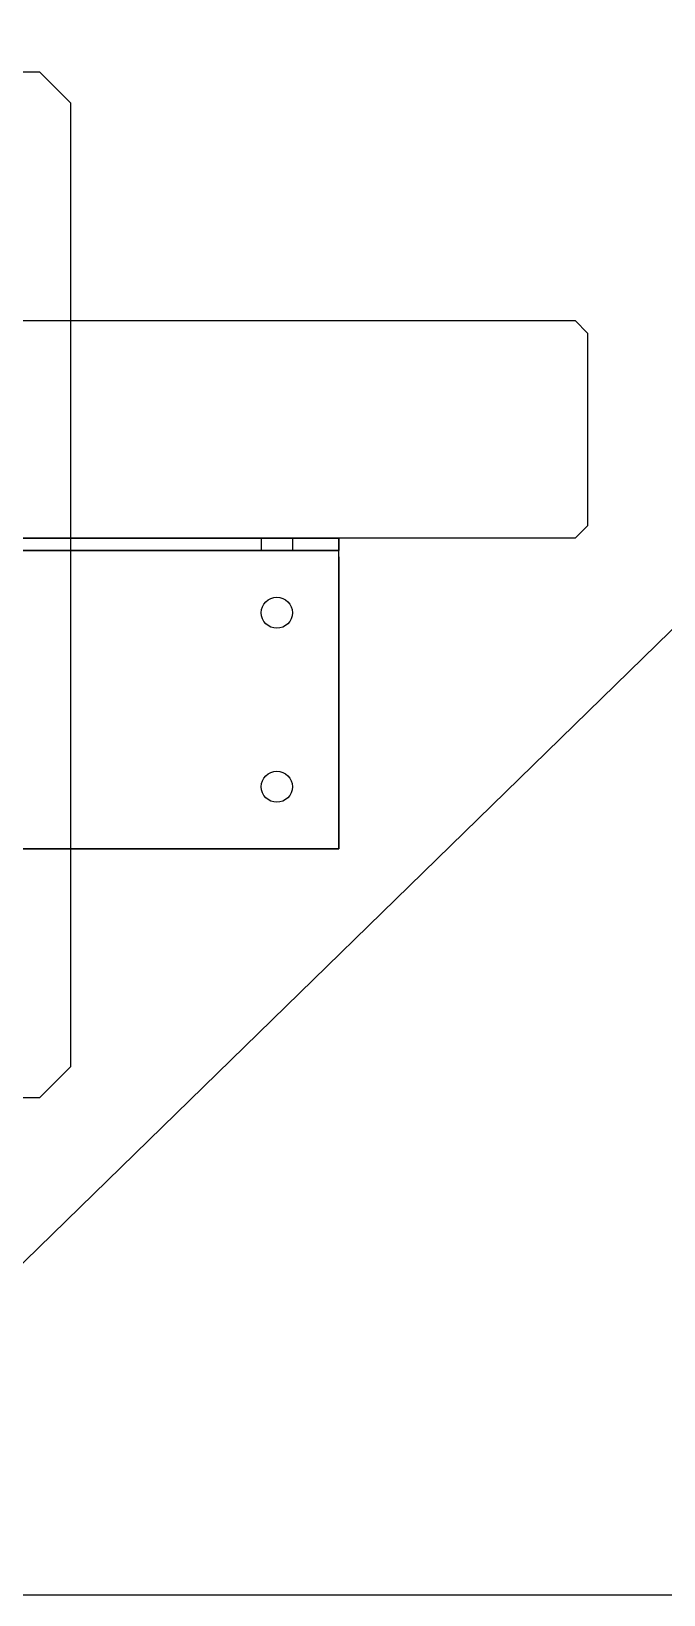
# Model space of a CAD drawing. Extents: x 0 to 2438, y 0 to 2056.
# Drawn here: x 457.8 to 508.7, y 86.1 to 211.9 of the extents above; entities that cross this region are included whole.
import ezdxf

# ---------------------------------------------------------------- set-up
doc = ezdxf.new("R2010")
doc.units = 0
doc.layers.get('0').update_dxf_attribs({"linetype": 'CONTINUOUS'})

msp = doc.modelspace()

# ---------------------------------------------------------------- linework, layer by layer
at = {"color": 253}
for p, q in [((1132.58, 772.16), (429.817, 86.133)), ((1132.58, 772.16), (429.817, 86.133)), ((1132.58, 772.16), (429.817, 86.133)), ((458.523, 208.633), (406.023, 208.633)), ((458.523, 208.633), (461.021, 206.133)), ((461.021, 128.633), (461.021, 206.133)), ((388.578, 188.633), (501.576, 188.633)), ((388.578, 188.633), (501.576, 188.633)), ((501.576, 188.633), (502.578, 187.634)), ((501.576, 188.633), (502.578, 187.634)), ((502.578, 187.634), (502.578, 172.134)), ((502.578, 187.634), (502.578, 172.134)), ((501.576, 171.133), (388.578, 171.133)), ((501.576, 171.133), (388.578, 171.133)), ((482.575, 171.133), (407.575, 171.133)), ((482.575, 171.133), (407.575, 171.133)), ((407.575, 171.133), (482.575, 171.133)), ((407.575, 171.133), (482.575, 171.133)), ((477.576, 171.133), (476.324, 171.133)), ((476.324, 171.133), (478.825, 171.133)), ((477.576, 171.133), (476.324, 171.133)), ((476.324, 171.133), (478.825, 171.133)), ((478.825, 171.133), (476.324, 171.133)), ((476.324, 171.133), (477.576, 171.133)), ((478.825, 171.133), (476.324, 171.133)), ((476.324, 171.133), (477.576, 171.133)), ((476.324, 171.133), (476.324, 170.133)), ((476.324, 171.133), (476.324, 170.133)), ((476.324, 171.133), (476.324, 170.133)), ((476.324, 171.133), (476.324, 170.133)), ((478.825, 171.133), (477.576, 171.133)), ((478.825, 171.133), (477.576, 171.133)), ((477.576, 171.133), (478.825, 171.133)), ((477.576, 171.133), (478.825, 171.133)), ((478.825, 171.133), (478.825, 170.133)), ((478.825, 171.133), (478.825, 170.133)), ((478.825, 171.133), (478.825, 170.133)), ((478.825, 171.133), (478.825, 170.133)), ((482.575, 169.634), (482.575, 171.133)), ((482.575, 171.133), (482.575, 170.133)), ((482.575, 169.634), (482.575, 171.133)), ((482.575, 171.133), (482.575, 170.133)), ((502.578, 172.134), (501.576, 171.133)), ((502.578, 172.134), (501.576, 171.133)), ((482.575, 170.133), (407.575, 170.133)), ((482.575, 170.133), (407.575, 170.133)), ((407.575, 170.133), (482.575, 170.133)), ((407.575, 170.133), (482.575, 170.133)), ((477.576, 170.133), (476.324, 170.133)), ((476.324, 170.133), (478.825, 170.133)), ((477.576, 170.133), (476.324, 170.133)), ((476.324, 170.133), (478.825, 170.133)), ((478.825, 170.133), (476.324, 170.133)), ((476.324, 170.133), (477.576, 170.133)), ((478.825, 170.133), (476.324, 170.133)), ((476.324, 170.133), (477.576, 170.133)), ((478.825, 170.133), (477.576, 170.133)), ((478.825, 170.133), (477.576, 170.133)), ((477.576, 170.133), (478.825, 170.133)), ((477.576, 170.133), (478.825, 170.133)), ((482.575, 169.634), (482.575, 170.133)), ((482.575, 169.634), (482.575, 170.133)), ((482.575, 169.634), (482.575, 146.133)), ((482.575, 146.133), (482.575, 169.634)), ((482.575, 169.634), (482.575, 146.133)), ((482.575, 146.133), (482.575, 169.634)), ((482.575, 146.133), (407.575, 146.133)), ((482.575, 146.133), (407.575, 146.133)), ((407.575, 146.133), (482.575, 146.133)), ((407.575, 146.133), (482.575, 146.133)), ((458.523, 126.133), (461.021, 128.633)), ((406.023, 126.133), (458.523, 126.133)), ((0.076, 86.133), (2437.57, 86.133))]:
    msp.add_line(p, q, dxfattribs=at)
for points in [[(476.324, 165.133), (476.324, 165.824), (476.885, 166.383), (477.576, 166.383)], [(476.324, 165.133), (476.324, 165.824), (476.885, 166.383), (477.576, 166.383)], [(476.324, 165.133), (476.324, 165.824), (476.885, 166.383), (477.576, 166.383)], [(476.324, 165.133), (476.324, 165.824), (476.885, 166.383), (477.576, 166.383)], [(477.576, 166.383), (478.264, 166.383), (478.825, 165.824), (478.825, 165.133)], [(477.576, 166.383), (478.264, 166.383), (478.825, 165.824), (478.825, 165.133)], [(477.576, 166.383), (478.264, 166.383), (478.825, 165.824), (478.825, 165.133)], [(477.576, 166.383), (478.264, 166.383), (478.825, 165.824), (478.825, 165.133)], [(477.576, 163.883), (476.885, 163.883), (476.324, 164.443), (476.324, 165.133)], [(477.576, 163.883), (476.885, 163.883), (476.324, 164.443), (476.324, 165.133)], [(477.576, 163.883), (476.885, 163.883), (476.324, 164.443), (476.324, 165.133)], [(477.576, 163.883), (476.885, 163.883), (476.324, 164.443), (476.324, 165.133)], [(478.825, 165.133), (478.825, 164.443), (478.264, 163.883), (477.576, 163.883)], [(478.825, 165.133), (478.825, 164.443), (478.264, 163.883), (477.576, 163.883)], [(478.825, 165.133), (478.825, 164.443), (478.264, 163.883), (477.576, 163.883)], [(478.825, 165.133), (478.825, 164.443), (478.264, 163.883), (477.576, 163.883)], [(476.324, 151.134), (476.324, 151.824), (476.885, 152.383), (477.576, 152.383)], [(476.324, 151.134), (476.324, 151.824), (476.885, 152.383), (477.576, 152.383)], [(476.324, 151.134), (476.324, 151.824), (476.885, 152.383), (477.576, 152.383)], [(476.324, 151.134), (476.324, 151.824), (476.885, 152.383), (477.576, 152.383)], [(477.576, 152.383), (478.264, 152.383), (478.825, 151.824), (478.825, 151.134)], [(477.576, 152.383), (478.264, 152.383), (478.825, 151.824), (478.825, 151.134)], [(477.576, 152.383), (478.264, 152.383), (478.825, 151.824), (478.825, 151.134)], [(477.576, 152.383), (478.264, 152.383), (478.825, 151.824), (478.825, 151.134)], [(477.576, 149.884), (476.885, 149.884), (476.324, 150.443), (476.324, 151.134)], [(477.576, 149.884), (476.885, 149.884), (476.324, 150.443), (476.324, 151.134)], [(477.576, 149.884), (476.885, 149.884), (476.324, 150.443), (476.324, 151.134)], [(477.576, 149.884), (476.885, 149.884), (476.324, 150.443), (476.324, 151.134)], [(478.825, 151.134), (478.825, 150.443), (478.264, 149.884), (477.576, 149.884)], [(478.825, 151.134), (478.825, 150.443), (478.264, 149.884), (477.576, 149.884)], [(478.825, 151.134), (478.825, 150.443), (478.264, 149.884), (477.576, 149.884)], [(478.825, 151.134), (478.825, 150.443), (478.264, 149.884), (477.576, 149.884)]]:
    msp.add_open_spline(points, degree=3, dxfattribs=at)

doc.saveas('drawing.dxf')
